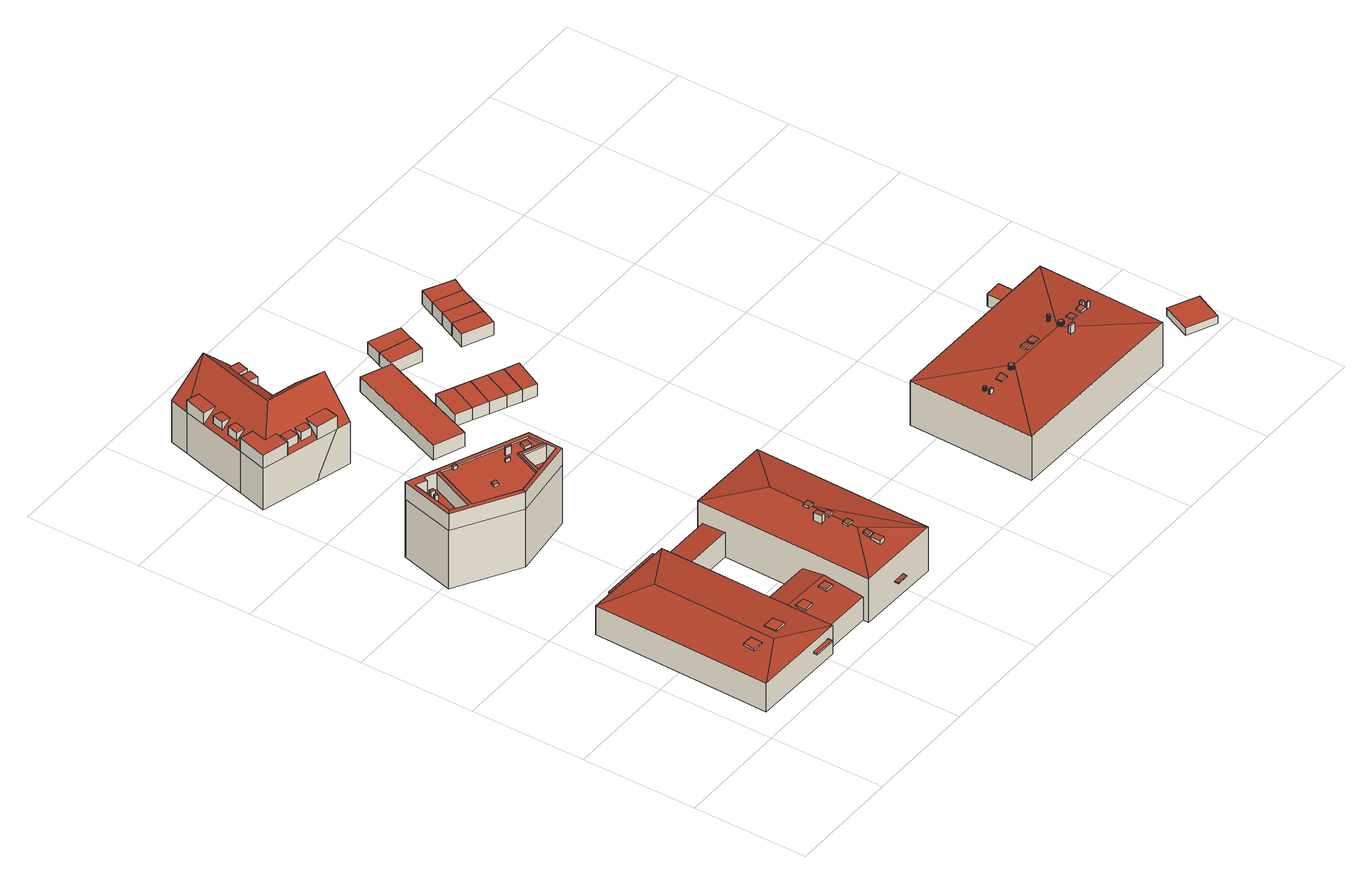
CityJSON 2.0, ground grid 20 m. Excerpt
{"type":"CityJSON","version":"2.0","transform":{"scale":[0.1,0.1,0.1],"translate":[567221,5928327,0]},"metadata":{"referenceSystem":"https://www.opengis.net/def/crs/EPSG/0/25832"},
"CityObjects":{
"building1":{"type":"Building","attributes":{"Grundfläche 2D":"220.675998","Grundhöhe NN":"1.510"},"children":["building1-1","building1-2","building1-3","building1-4","building1-5","building1-6","building1-7","building1-8"],"geometry":[{"type":"MultiSurface","lod":"3","boundaries":[[[0,1,2,3,4,5,6,7,8,9,10,11,12,13,14,15,16,17,18,19,20,21]],[[22,10,9,23,3,2,20,19,24]],[[25,26,27,28,29,30,31,32,33,34,35,36,37],[38,39,40,41],[42,43,44,45],[46,47,48,49],[50,51,52,53]],[[54,55,56,57]],[[58,59,60,61,62,63,64,65]],[[66,67,2,1]],[[4,3,63,62]],[[5,4,62,61]],[[61,60,59,7,6,5]],[[59,58,65,9,8,7]],[[13,12,26,25]],[[30,29,11,10]],[[13,25,37,14]],[[15,68,56,55,16]],[[16,55,54,69,17]],[[18,34,33,19]],[[70,71,21,20]],[[71,72,0,21]],[[72,66,1,0]],[[67,70,20,2]],[[33,32,24,19]],[[32,31,30,10,22,24]],[[23,9,65,64]],[[64,63,3,23]],[[69,54,57,73]],[[73,57,56,68]],[[70,67,74,75]],[[71,70,75,76]],[[72,71,76,77]],[[66,72,77,78]],[[67,66,78,74]],[[74,78,77,76,75]]],"semantics":{"surfaces":[{"type":"RoofSurface"},{"type":"WallSurface"},{"type":"GroundSurface"}],"values":[0,0,0,0,0,1,1,1,1,1,1,1,1,1,1,1,1,1,1,1,1,1,1,1,1,1,1,1,1,1,1,2]}}]},
"building1-1":{"type":"BuildingInstallation","parents":["building1"],"geometry":[{"type":"MultiSurface","lod":"3","boundaries":[[[79,80,81,82]],[[82,81,52,51]],[[79,82,51,50]],[[80,79,50,53]],[[81,80,53,52]]],"semantics":{"surfaces":[{"type":"RoofSurface"},{"type":"WallSurface"}],"values":[0,1,1,1,1]}}]},
"building1-2":{"type":"BuildingInstallation","parents":["building1"],"geometry":[{"type":"MultiSurface","lod":"3","boundaries":[[[83,84,85,86]],[[86,85,87,88]],[[83,86,88,89]],[[84,83,89,90]],[[85,84,90,87]]],"semantics":{"surfaces":[{"type":"RoofSurface"},{"type":"WallSurface"}],"values":[0,1,1,1,1]}}]},
"building1-3":{"type":"BuildingInstallation","parents":["building1"],"geometry":[{"type":"MultiSurface","lod":"3","boundaries":[[[91,92,93,94]],[[12,11,94,93]],[[28,91,94,11,29]],[[92,91,28,27]],[[26,12,93,92,27]]],"semantics":{"surfaces":[{"type":"RoofSurface"},{"type":"WallSurface"}],"values":[0,1,1,1,1]}}]},
"building1-4":{"type":"BuildingInstallation","parents":["building1"],"geometry":[{"type":"MultiSurface","lod":"3","boundaries":[[[95,96,97,98]],[[98,97,41,40]],[[95,98,40,39]],[[96,95,39,38]],[[97,96,38,41]]],"semantics":{"surfaces":[{"type":"RoofSurface"},{"type":"WallSurface"}],"values":[0,1,1,1,1]}}]},
"building1-5":{"type":"BuildingInstallation","parents":["building1"],"geometry":[{"type":"MultiSurface","lod":"3","boundaries":[[[99,100,101,102]],[[102,101,44,43]],[[99,102,43,42]],[[100,99,42,45]],[[101,100,45,44]]],"semantics":{"surfaces":[{"type":"RoofSurface"},{"type":"WallSurface"}],"values":[0,1,1,1,1]}}]},
"building1-6":{"type":"BuildingInstallation","parents":["building1"],"geometry":[{"type":"MultiSurface","lod":"3","boundaries":[[[103,104,105,106,107]],[[105,104,108,109]],[[106,105,109,110]],[[107,106,110,111]],[[108,104,103,107,111,112]]],"semantics":{"surfaces":[{"type":"RoofSurface"},{"type":"WallSurface"}],"values":[0,1,1,1,1]}}]},
"building1-7":{"type":"BuildingInstallation","parents":["building1"],"geometry":[{"type":"MultiSurface","lod":"3","boundaries":[[[113,18,17,114,15,14,115]],[[69,73,114,17]],[[73,68,15,114]],[[115,14,37,36]],[[34,18,113,115,36,35]]],"semantics":{"surfaces":[{"type":"RoofSurface"},{"type":"WallSurface"}],"values":[0,1,1,1,1]}}]},
"building1-8":{"type":"BuildingInstallation","parents":["building1"],"geometry":[{"type":"MultiSurface","lod":"3","boundaries":[[[116,117,118,119]],[[119,118,46,49]],[[116,119,49,48]],[[117,116,48,47]],[[118,117,47,46]]],"semantics":{"surfaces":[{"type":"RoofSurface"},{"type":"WallSurface"}],"values":[0,1,1,1,1]}}]},
"building2":{"type":"Building","attributes":{"Grundfläche 2D":"1126.983067","Grundhöhe NN":"1.545"},"children":["building2-1","building2-2","building2-3","building2-4","building2-5","building2-6","building2-7","building2-8","building2-9","building2-10","building2-11","building2-12","building2-13"],"geometry":[{"type":"Solid","lod":"3","boundaries":[[[[120,121,122]],[[123,122,121,124,125]],[[126,127,125,124,121,120,128,129,130,131,132,133,134,135,136,135]],[[123,133,132]],[[127,126,135,134,133,123,125]],[[137,138,139,140]],[[141,142,143,144,139,138]],[[145,146,147]],[[148,149,150,147,146,151,152,153]],[[145,154,151,146]],[[152,151,154]],[[155,156,157,158]],[[120,122,159,160]],[[156,155,161,162,142,141,138,137,163,164,132,131,130,129,128,120,160,165]],[[132,164,166,123]],[[122,123,166,159]],[[145,147,167,168]],[[154,145,168,169]],[[154,169,170,152]],[[139,144,143,171,172,158,157,173,167,147,150,149,148,153,152,170,174,140]],[[143,142,162,171]],[[137,140,174,163]],[[157,156,165,173]],[[155,158,172,161]],[[164,163,174,170,169,168,167,173,165,160,159,166],[172,171,162,161]]]],"semantics":{"surfaces":[{"type":"RoofSurface"},{"type":"WallSurface"},{"type":"GroundSurface"}],"values":[[0,0,0,0,0,0,0,0,0,0,0,0,1,1,1,1,1,1,1,1,1,1,1,1,2]]}}]},
"building2-1":{"type":"BuildingInstallation","parents":["building2"],"geometry":[{"type":"MultiSurface","lod":"3","boundaries":[[[175,176,177,178]],[[179,180,178,177]],[[175,178,180,181]],[[181,182,176,175]],[[177,176,182,179]]],"semantics":{"surfaces":[{"type":"RoofSurface"},{"type":"WallSurface"}],"values":[0,1,1,1,1]}}]},
"building2-2":{"type":"BuildingInstallation","parents":["building2"],"geometry":[{"type":"MultiSurface","lod":"3","boundaries":[[[183,184,185,186,187]],[[188,126,189,185,184,183]],[[186,185,189,190]],[[127,191,187,186,190]],[[183,187,191,188]]],"semantics":{"surfaces":[{"type":"RoofSurface"},{"type":"WallSurface"}],"values":[0,1,1,1,1]}}]},
"building2-3":{"type":"BuildingInstallation","parents":["building2"],"geometry":[{"type":"MultiSurface","lod":"3","boundaries":[[[192,193,194,195,196,197,198]],[[194,193,199,200]],[[194,200,135,195]],[[135,201,196,195]],[[198,197,196,201,136,202]],[[202,134,199,193,192,198]]],"semantics":{"surfaces":[{"type":"RoofSurface"},{"type":"WallSurface"}],"values":[0,1,1,1,1,1]}}]},
"building2-4":{"type":"BuildingInstallation","parents":["building2"],"geometry":[{"type":"MultiSurface","lod":"3","boundaries":[[[203,204,205,206]],[[206,205,207,208]],[[203,206,208,209]],[[204,203,209,210]],[[210,207,205,204]]],"semantics":{"surfaces":[{"type":"RoofSurface"},{"type":"WallSurface"}],"values":[0,1,1,1,1]}}]},
"building2-5":{"type":"BuildingInstallation","parents":["building2"],"geometry":[{"type":"MultiSurface","lod":"3","boundaries":[[[211,212,213,214]],[[215,216,214,213]],[[211,214,216,217]],[[217,218,212,211]],[[213,212,218,215]]],"semantics":{"surfaces":[{"type":"RoofSurface"},{"type":"WallSurface"}],"values":[0,1,1,1,1]}}]},
"building2-6":{"type":"BuildingInstallation","parents":["building2"],"geometry":[{"type":"MultiSurface","lod":"3","boundaries":[[[219,220,221,222,223,224]],[[225,226,220,219]],[[226,124,227,222,221,220]],[[227,228,223,222]],[[228,125,225,219,224,223]]],"semantics":{"surfaces":[{"type":"RoofSurface"},{"type":"WallSurface"}],"values":[0,1,1,1,1]}}]},
"building2-7":{"type":"BuildingInstallation","parents":["building2"],"geometry":[{"type":"MultiSurface","lod":"3","boundaries":[[[229,230,231,232]],[[232,231,233,234]],[[229,232,234,235]],[[230,229,235,236]],[[231,230,236,233]]],"semantics":{"surfaces":[{"type":"RoofSurface"},{"type":"WallSurface"}],"values":[0,1,1,1,1]}}]},
"building2-8":{"type":"BuildingInstallation","parents":["building2"],"geometry":[{"type":"MultiSurface","lod":"3","boundaries":[[[237,238,239,240,241]],[[242,239,238,243]],[[242,244,240,239]],[[244,245,241,240]],[[245,246,243,238,237,241]]],"semantics":{"surfaces":[{"type":"RoofSurface"},{"type":"WallSurface"}],"values":[0,1,1,1,1]}}]},
"building2-9":{"type":"BuildingInstallation","parents":["building2"],"geometry":[{"type":"MultiSurface","lod":"3","boundaries":[[[247,248,249,250]],[[250,249,251,252]],[[247,250,252,253]],[[248,247,253,254]],[[249,248,254,251]]],"semantics":{"surfaces":[{"type":"RoofSurface"},{"type":"WallSurface"}],"values":[0,1,1,1,1]}}]},
"building2-10":{"type":"BuildingInstallation","parents":["building2"],"geometry":[{"type":"MultiSurface","lod":"3","boundaries":[[[255,256,257,258]],[[258,257,259,260]],[[255,258,260,261]],[[256,255,261,262]],[[257,256,262,259]]],"semantics":{"surfaces":[{"type":"RoofSurface"},{"type":"WallSurface"}],"values":[0,1,1,1,1]}}]},
"building2-11":{"type":"BuildingInstallation","parents":["building2"],"geometry":[{"type":"MultiSurface","lod":"3","boundaries":[[[263,264,265,266]],[[267,268,266,265]],[[268,269,263,266]],[[269,270,264,263]],[[270,267,265,264]],[[270,269,268,267]]],"semantics":{"surfaces":[{"type":"RoofSurface"},{"type":"WallSurface"},{"type":"OuterCeilingSurface"}],"values":[0,1,1,1,1,2]}}]},
"building2-12":{"type":"BuildingInstallation","parents":["building2"],"geometry":[{"type":"MultiSurface","lod":"3","boundaries":[[[271,272,273,274]],[[275,276,271,274]],[[277,275,274,273]],[[276,278,272,271]],[[278,277,273,272]],[[278,276,275,277]]],"semantics":{"surfaces":[{"type":"RoofSurface"},{"type":"WallSurface"},{"type":"OuterCeilingSurface"}],"values":[0,1,1,1,1,2]}}]},
"building2-13":{"type":"BuildingInstallation","parents":["building2"],"geometry":[{"type":"MultiSurface","lod":"3","boundaries":[[[279,280,281,282]],[[283,284,281,280]],[[284,285,282,281]],[[285,286,279,282]],[[286,283,280,279]],[[283,286,285,284]]],"semantics":{"surfaces":[{"type":"RoofSurface"},{"type":"WallSurface"},{"type":"OuterCeilingSurface"}],"values":[0,1,1,1,1,2]}}]},
"building3":{"type":"Building","attributes":{"Grundfläche 2D":"310.301298","Grundhöhe NN":"1.178"},"children":["building3-1","building3-2","building3-3","building3-4","building3-5","building3-6"],"geometry":[{"type":"Solid","lod":"3","boundaries":[[[[287,288,289,290,291]],[[292,293,294,295]],[[294,296,297,298,295]],[[299,300,298]],[[291,290,301,302,303,304,295,298,300,287]],[[305,306,307,308,309,310,311,312,313,314,315,292,295,304]],[[312,311,310,309,316,317,313]],[[305,304,303,318,319,320,321]],[[289,301,290]],[[287,300,288]],[[289,288,300,301]],[[313,317,314]],[[308,316,309,310,309]],[[308,314,317,316]],[[307,306,305,321,320]],[[318,303,302]],[[302,322,319,318]],[[322,307,320,319]],[[293,292,315,323,324]],[[294,293,324,325]],[[297,296,294,325,326]],[[299,298,297,326,327]],[[300,299,327,328]],[[329,302,301,300,328,330]],[[322,302,329,331]],[[315,314,332,333,323]],[[332,314,308,307,322,331,334]],[[327,326,325,324,323,333,332,334,331,329,330,328]]]],"semantics":{"surfaces":[{"type":"RoofSurface"},{"type":"WallSurface"},{"type":"GroundSurface"}],"values":[[0,0,0,0,0,0,0,0,1,1,1,1,1,1,1,1,1,1,1,1,1,1,1,1,1,1,1,2]]}}]},
"building3-1":{"type":"BuildingInstallation","parents":["building3"],"geometry":[{"type":"MultiSurface","lod":"3","boundaries":[[[335,336,337,338,339]],[[339,338,340]],[[336,341,337]],[[341,340,338,337]]],"semantics":{"surfaces":[{"type":"RoofSurface"},{"type":"WallSurface"}],"values":[0,1,1,1]}}]},
"building3-2":{"type":"BuildingInstallation","parents":["building3"],"geometry":[{"type":"MultiSurface","lod":"3","boundaries":[[[342,343,344,345]],[[346,347,344,343,348]],[[347,349,345,344]],[[343,342,348]]],"semantics":{"surfaces":[{"type":"RoofSurface"},{"type":"WallSurface"}],"values":[0,1,1,1]}}]},
"building3-3":{"type":"BuildingInstallation","parents":["building3"],"geometry":[{"type":"MultiSurface","lod":"3","boundaries":[[[350,351,352,353]],[[352,351,354,355]],[[353,352,355]],[[350,354,351]]],"semantics":{"surfaces":[{"type":"RoofSurface"},{"type":"WallSurface"}],"values":[0,1,1,1]}}]},
"building3-4":{"type":"BuildingInstallation","parents":["building3"],"geometry":[{"type":"MultiSurface","lod":"3","boundaries":[[[356,357,358,359]],[[357,360,358]],[[356,359,361]],[[357,356,361,360]]],"semantics":{"surfaces":[{"type":"RoofSurface"},{"type":"WallSurface"}],"values":[0,1,1,1]}}]},
"building3-5":{"type":"BuildingInstallation","parents":["building3"],"geometry":[{"type":"MultiSurface","lod":"3","boundaries":[[[362,363,364,365]],[[363,362,366,367]],[[364,363,367]],[[366,362,365]]],"semantics":{"surfaces":[{"type":"RoofSurface"},{"type":"WallSurface"}],"values":[0,1,1,1]}}]},
"building3-6":{"type":"BuildingInstallation","parents":["building3"],"geometry":[{"type":"MultiSurface","lod":"3","boundaries":[[[368,369,370,371]],[[370,369,372]],[[373,368,371]],[[369,368,373,372]]],"semantics":{"surfaces":[{"type":"RoofSurface"},{"type":"WallSurface"}],"values":[0,1,1,1]}}]},
"building4":{"type":"Building","attributes":{"Grundfläche 2D":"107.896553","Grundhöhe NN":"0.744"},"geometry":[{"type":"Solid","lod":"3","boundaries":[[[[374,375,376,377]],[[378,379,377,376]],[[379,380,374,377]],[[380,381,375,374]],[[381,378,376,375]],[[381,380,379,378]]]],"semantics":{"surfaces":[{"type":"RoofSurface"},{"type":"WallSurface"},{"type":"GroundSurface"}],"values":[[0,1,1,1,1,2]]}}]},
"building5":{"type":"Building","attributes":{"Grundfläche 2D":"16.871415","Grundhöhe NN":"0.888"},"geometry":[{"type":"Solid","lod":"3","boundaries":[[[[382,383,384,385]],[[382,385,386,387]],[[383,382,387,388]],[[384,383,388,389]],[[385,384,389,386]],[[389,388,387,386]]]],"semantics":{"surfaces":[{"type":"RoofSurface"},{"type":"WallSurface"},{"type":"GroundSurface"}],"values":[[0,1,1,1,1,2]]}}]},
"building6":{"type":"Building","attributes":{"Grundfläche 2D":"15.857759","Grundhöhe NN":"0.887"},"geometry":[{"type":"Solid","lod":"3","boundaries":[[[[384,390,391,392,385]],[[390,384,389,393]],[[394,392,391,390,393,395]],[[385,392,394,386]],[[384,385,386,389]],[[394,395,393,389,386]]]],"semantics":{"surfaces":[{"type":"RoofSurface"},{"type":"WallSurface"},{"type":"GroundSurface"}],"values":[[0,1,1,1,1,2]]}}]},
"building7":{"type":"Building","attributes":{"Grundfläche 2D":"16.068074","Grundhöhe NN":"0.875"},"geometry":[{"type":"Solid","lod":"3","boundaries":[[[[390,396,397,392,391]],[[396,390,393,398]],[[397,396,398,399]],[[392,397,399,394]],[[390,391,392,394,395,393]],[[394,399,398,393,395]]]],"semantics":{"surfaces":[{"type":"RoofSurface"},{"type":"WallSurface"},{"type":"GroundSurface"}],"values":[[0,1,1,1,1,2]]}}]},
"building8":{"type":"Building","attributes":{"Grundfläche 2D":"15.230342","Grundhöhe NN":"0.914"},"geometry":[{"type":"Solid","lod":"3","boundaries":[[[[397,396,400,401]],[[396,397,399,398]],[[400,396,398,402]],[[401,400,402,403]],[[397,401,403,399]],[[398,399,403,402]]]],"semantics":{"surfaces":[{"type":"RoofSurface"},{"type":"WallSurface"},{"type":"GroundSurface"}],"values":[[0,1,1,1,1,2]]}}]},
"building9":{"type":"Building","attributes":{"Grundfläche 2D":"15.240462","Grundhöhe NN":"0.928"},"geometry":[{"type":"Solid","lod":"3","boundaries":[[[[400,404,405,401]],[[404,400,402,406]],[[405,404,406,407]],[[401,405,407,403]],[[400,401,403,402]],[[406,402,403,407]]]],"semantics":{"surfaces":[{"type":"RoofSurface"},{"type":"WallSurface"},{"type":"GroundSurface"}],"values":[[0,1,1,1,1,2]]}}]},
"building10":{"type":"Building","attributes":{"Grundfläche 2D":"16.594762","Grundhöhe NN":"0.744"},"geometry":[{"type":"Solid","lod":"3","boundaries":[[[[408,409,410,411,412]],[[409,408,412,413,414]],[[410,409,414,415]],[[411,410,415,416]],[[412,411,416,413]],[[414,413,416,415]]]],"semantics":{"surfaces":[{"type":"RoofSurface"},{"type":"WallSurface"},{"type":"GroundSurface"}],"values":[[0,1,1,1,1,2]]}}]},
"building11":{"type":"Building","attributes":{"Grundfläche 2D":"17.729506","Grundhöhe NN":"0.786"},"geometry":[{"type":"Solid","lod":"3","boundaries":[[[[409,417,418,419]],[[418,417,420,421]],[[422,419,418,421]],[[409,419,422,423]],[[417,409,423,420]],[[422,421,420,423]]]],"semantics":{"surfaces":[{"type":"RoofSurface"},{"type":"WallSurface"},{"type":"GroundSurface"}],"values":[[0,1,1,1,1,2]]}}]},
"building12":{"type":"Building","attributes":{"Grundfläche 2D":"16.455750","Grundhöhe NN":"0.800"},"geometry":[{"type":"Solid","lod":"3","boundaries":[[[[424,425,426,427]],[[425,424,428,429]],[[426,425,429,430]],[[427,426,430,431]],[[424,427,431,428]],[[429,428,431,430]]]],"semantics":{"surfaces":[{"type":"RoofSurface"},{"type":"WallSurface"},{"type":"GroundSurface"}],"values":[[0,1,1,1,1,2]]}}]},
"building13":{"type":"Building","attributes":{"Grundfläche 2D":"15.500737","Grundhöhe NN":"0.793"},"geometry":[{"type":"Solid","lod":"3","boundaries":[[[[425,424,432,433]],[[424,425,429,428]],[[432,424,428,434]],[[433,432,434,435]],[[425,433,435,429]],[[428,429,435,434]]]],"semantics":{"surfaces":[{"type":"RoofSurface"},{"type":"WallSurface"},{"type":"GroundSurface"}],"values":[[0,1,1,1,1,2]]}}]},
"building14":{"type":"Building","attributes":{"Grundfläche 2D":"15.777573","Grundhöhe NN":"0.774"},"geometry":[{"type":"Solid","lod":"3","boundaries":[[[[432,436,437,433]],[[436,432,434,438]],[[437,436,438,439]],[[433,437,439,435]],[[432,433,435,434]],[[438,434,435,439]]]],"semantics":{"surfaces":[{"type":"RoofSurface"},{"type":"WallSurface"},{"type":"GroundSurface"}],"values":[[0,1,1,1,1,2]]}}]},
"building15":{"type":"Building","attributes":{"Grundfläche 2D":"15.577190","Grundhöhe NN":"0.803"},"geometry":[{"type":"Solid","lod":"3","boundaries":[[[[440,437,436,441,442]],[[436,437,439,438]],[[441,436,438,443]],[[444,440,442,441,443,445]],[[437,440,444,439]],[[443,438,439,444,445]]]],"semantics":{"surfaces":[{"type":"RoofSurface"},{"type":"WallSurface"},{"type":"GroundSurface"}],"values":[[0,1,1,1,1,2]]}}]},
"building16":{"type":"Building","attributes":{"Grundfläche 2D":"739.014122","Grundhöhe NN":"1.531"},"children":["building16-1","building16-2","building16-3","building16-4","building16-5","building16-6","building16-7","building16-8","building16-9","building16-10","building16-11","building16-12","building16-13"],"geometry":[{"type":"Solid","lod":"3","boundaries":[[[[446,447,448]],[[448,447,449,450]],[[447,446,451,449]],[[450,449,451]],[[452,453,446,448]],[[453,454,451,446]],[[454,455,450,451]],[[455,452,448,450]],[[455,454,453,452]]]],"semantics":{"surfaces":[{"type":"RoofSurface"},{"type":"WallSurface"},{"type":"GroundSurface"}],"values":[[0,0,0,0,1,1,1,1,2]]}}]},
"building16-1":{"type":"BuildingInstallation","parents":["building16"],"geometry":[{"type":"MultiSurface","lod":"3","boundaries":[[[456,457,458,459,460,461,462,463,464,465,466,467,468,469,470,471,472,473,474,475,476,477,478,479,480,481,482,483]],[[461,460,484,485]],[[459,458,486,487]],[[460,459,487,484]],[[462,461,485,488]],[[463,462,488,489]],[[464,463,489,490]],[[465,464,490,491]],[[466,465,491,492]],[[467,466,492,493]],[[468,467,493,494]],[[469,468,494,495]],[[470,469,495,496]],[[471,470,496,497]],[[472,471,497,498]],[[473,472,498,499]],[[474,473,499,500]],[[475,474,500,501]],[[476,475,501,502]],[[477,476,502,503]],[[477,503,504]],[[478,477,504,505]],[[479,478,505,506]],[[480,479,506,507]],[[481,480,507,508]],[[482,481,508,509]],[[483,482,509,510]],[[456,483,510,511]],[[457,456,511,512]],[[458,457,512,486]]],"semantics":{"surfaces":[{"type":"RoofSurface"},{"type":"WallSurface"}],"values":[0,1,1,1,1,1,1,1,1,1,1,1,1,1,1,1,1,1,1,1,1,1,1,1,1,1,1,1,1,1]}}]},
"building16-2":{"type":"BuildingInstallation","parents":["building16"],"geometry":[{"type":"MultiSurface","lod":"3","boundaries":[[[513,514,515,516]],[[517,518,515,514]],[[518,519,516,515]],[[519,520,513,516]],[[520,517,514,513]]],"semantics":{"surfaces":[{"type":"RoofSurface"},{"type":"WallSurface"}],"values":[0,1,1,1,1]}}]},
"building16-3":{"type":"BuildingInstallation","parents":["building16"],"geometry":[{"type":"MultiSurface","lod":"3","boundaries":[[[521,522,523,524,525,526,527,528,529,530,531,532,533,534,535,536,537,538,539,540,541,542,543,544,545,546,547,548,549]],[[527,526,550,551]],[[525,524,552,553]],[[526,525,553,550]],[[528,527,551,554]],[[529,528,554,555]],[[530,529,555,556]],[[531,530,556,557]],[[532,531,557,558]],[[533,532,558,559]],[[534,533,559,560]],[[535,534,560,561]],[[536,535,561,562]],[[537,536,562,563]],[[538,537,563,564]],[[538,564,565]],[[539,538,565,566]],[[540,539,566,567]],[[541,540,567,568]],[[542,541,568,569]],[[543,542,569,570]],[[544,543,570,571]],[[545,544,571,572]],[[546,545,572,573]],[[547,546,573,574]],[[548,547,574,575]],[[549,548,575,576]],[[521,549,576,577]],[[522,521,577,578]],[[523,522,578,579]],[[524,523,579,552]]],"semantics":{"surfaces":[{"type":"RoofSurface"},{"type":"WallSurface"}],"values":[0,1,1,1,1,1,1,1,1,1,1,1,1,1,1,1,1,1,1,1,1,1,1,1,1,1,1,1,1,1,1]}}]},
"building16-4":{"type":"BuildingInstallation","parents":["building16"],"geometry":[{"type":"MultiSurface","lod":"3","boundaries":[[[580,581,582,583]],[[583,582,584,585]],[[580,583,585,586]],[[581,580,586,587]],[[582,581,587,584]]],"semantics":{"surfaces":[{"type":"RoofSurface"},{"type":"WallSurface"}],"values":[0,1,1,1,1]}}]},
"building16-5":{"type":"BuildingInstallation","parents":["building16"],"geometry":[{"type":"MultiSurface","lod":"3","boundaries":[[[588,589,590,591,592,593,594,595,596,597,598,599,600,601,602,603,604,605,606]],[[607,608,596,595]],[[608,609,597,596]],[[609,610,598,597]],[[611,612,589,588]],[[613,611,588,606]],[[612,614,590,589]],[[614,615,591,590]],[[615,616,592,591]],[[616,617,593,592]],[[617,618,594,593]],[[618,607,595,594]],[[610,619,599,598]],[[619,620,600,599]],[[620,621,601,600]],[[621,622,602,601]],[[622,623,603,602]],[[623,624,625,605,604,603]],[[625,613,606,605]]],"semantics":{"surfaces":[{"type":"RoofSurface"},{"type":"WallSurface"}],"values":[0,1,1,1,1,1,1,1,1,1,1,1,1,1,1,1,1,1,1]}}]},
"building16-6":{"type":"BuildingInstallation","parents":["building16"],"geometry":[{"type":"MultiSurface","lod":"3","boundaries":[[[626,627,628,629,630,631]],[[632,629,628,627,633,634]],[[635,631,630,629,632,636]],[[626,631,635,637]],[[627,626,637,633]]],"semantics":{"surfaces":[{"type":"RoofSurface"},{"type":"WallSurface"}],"values":[0,1,1,1,1]}}]},
"building16-7":{"type":"BuildingInstallation","parents":["building16"],"geometry":[{"type":"MultiSurface","lod":"3","boundaries":[[[638,639,640,641]],[[642,643,639,638]],[[640,639,643,644]],[[641,640,644,645]],[[645,642,638,641]]],"semantics":{"surfaces":[{"type":"RoofSurface"},{"type":"WallSurface"}],"values":[0,1,1,1,1]}}]},
"building16-8":{"type":"BuildingInstallation","parents":["building16"],"geometry":[{"type":"MultiSurface","lod":"3","boundaries":[[[646,647,648,649,650,651,652,653,654,655,656,657,658,659,660,661,662,663,664,665,666]],[[667,668,646,666]],[[669,670,663,662]],[[670,671,664,663]],[[671,672,665,664]],[[672,667,666,665]],[[668,673,647,646]],[[673,674,648,647]],[[674,675,649,648]],[[675,676,650,649]],[[676,677,651,650]],[[677,678,652,651]],[[678,679,653,652]],[[679,680,654,653]],[[680,681,655,654]],[[681,682,656,655]],[[682,683,657,656]],[[683,684,658,657]],[[684,685,659,658]],[[685,686,660,659]],[[686,687,661,660]],[[687,688,662,661]],[[688,669,662]]],"semantics":{"surfaces":[{"type":"RoofSurface"},{"type":"WallSurface"}],"values":[0,1,1,1,1,1,1,1,1,1,1,1,1,1,1,1,1,1,1,1,1,1,1]}}]},
"building16-9":{"type":"BuildingInstallation","parents":["building16"],"geometry":[{"type":"MultiSurface","lod":"3","boundaries":[[[689,690,691,692]],[[692,691,693,694]],[[689,692,694,695]],[[690,689,695,696]],[[691,690,696,693]]],"semantics":{"surfaces":[{"type":"RoofSurface"},{"type":"WallSurface"}],"values":[0,1,1,1,1]}}]},
"building16-10":{"type":"BuildingInstallation","parents":["building16"],"geometry":[{"type":"MultiSurface","lod":"3","boundaries":[[[697,698,699,700]],[[698,697,701,702]],[[702,703,699,698]],[[703,704,700,699]],[[697,700,704,701]]],"semantics":{"surfaces":[{"type":"RoofSurface"},{"type":"WallSurface"}],"values":[0,1,1,1,1]}}]},
"building16-11":{"type":"BuildingInstallation","parents":["building16"],"geometry":[{"type":"MultiSurface","lod":"3","boundaries":[[[705,706,707,708]],[[708,707,709,710]],[[705,708,710,711]],[[706,705,711,712]],[[707,706,712,709]]],"semantics":{"surfaces":[{"type":"RoofSurface"},{"type":"WallSurface"}],"values":[0,1,1,1,1]}}]},
"building16-12":{"type":"BuildingInstallation","parents":["building16"],"geometry":[{"type":"MultiSurface","lod":"3","boundaries":[[[713,714,715,716]],[[716,715,717,718]],[[713,716,718,719]],[[714,713,719,720]],[[715,714,720,717]]],"semantics":{"surfaces":[{"type":"RoofSurface"},{"type":"WallSurface"}],"values":[0,1,1,1,1]}}]},
"building16-13":{"type":"BuildingInstallation","parents":["building16"],"geometry":[{"type":"MultiSurface","lod":"3","boundaries":[[[721,722,723,724,725,726]],[[724,723,727,728]],[[729,730,721,726,725,724,728,731]],[[722,721,730,732]],[[723,722,732,727]]],"semantics":{"surfaces":[{"type":"RoofSurface"},{"type":"WallSurface"}],"values":[0,1,1,1,1]}}]},
"building17":{"type":"Building","attributes":{"Grundfläche 2D":"17.601400","Grundhöhe NN":"1.431"},"geometry":[{"type":"Solid","lod":"3","boundaries":[[[[733,734,735,736]],[[737,738,736,735]],[[738,739,733,736]],[[739,740,734,733]],[[740,737,735,734]],[[740,739,738,737]]]],"semantics":{"surfaces":[{"type":"RoofSurface"},{"type":"WallSurface"},{"type":"GroundSurface"}],"values":[[0,1,1,1,1,2]]}}]},
"building18":{"type":"Building","attributes":{"Grundfläche 2D":"30.279606","Grundhöhe NN":"1.951"},"geometry":[{"type":"Solid","lod":"3","boundaries":[[[[741,742,743,744]],[[745,746,744,743]],[[746,747,741,744]],[[747,748,742,741]],[[748,745,743,742]],[[748,747,746,745]]]],"semantics":{"surfaces":[{"type":"RoofSurface"},{"type":"WallSurface"},{"type":"GroundSurface"}],"values":[[0,1,1,1,1,2]]}}]}
},
"vertices":[
[233,598,158],[34,682,158],[9,587,158],[17,591,158],[36,666,158],[55,657,158],[55,659,158],[58,665,158],[68,661,158],[78,656,158],[83,654,158],[102,646,158],[108,644,158],[226,593,158],[226,567,158],[226,561,158],[226,544,158],[170,536,158],[163,535,158],[118,529,158],[116,522,158],[231,536,158],[48,573,158],[43,575,158],[48,572,158],[226,593,155],[108,644,155],[106,639,155],[100,642,155],[102,646,155],[83,654,155],[48,573,155],[48,572,155],[118,529,155],[163,535,155],[165,538,155],[184,584,155],[226,567,155],[216,589,155],[211,578,155],[200,582,155],[205,594,155],[109,566,155],[102,569,155],[105,577,155],[113,574,155],[173,600,155],[183,596,155],[181,593,155],[172,597,155],[166,585,155],[159,588,155],[161,591,155],[168,588,155],[170,536,126],[226,544,126],[226,561,126],[186,577,126],[68,661,126],[58,665,126],[55,659,126],[55,657,126],[36,666,126],[17,591,126],[43,575,126],[78,656,126],[34,682,126],[9,587,126],[226,561,155],[170,536,155],[116,522,126],[231,536,126],[233,598,126],[186,577,155],[9,587,15],[116,522,15],[231,536,15],[233,598,15],[34,682,15],
[166,585,161],[168,588,161],[161,591,160],[159,588,160],
[47,632,148],[49,637,148],[44,638,148],[42,634,148],[44,638,126],[42,634,126],[47,632,126],[49,637,126],
[100,642,161],[106,639,161],[108,644,161],[102,646,161],
[211,578,160],[216,589,160],[205,594,160],[200,582,160],
[109,566,159],[113,574,159],[105,577,159],[102,569,159],
[59,656,137],[58,652,137],[64,649,137],[66,655,137],[60,657,137],[58,652,126],[64,649,126],[66,655,126],[60,657,126],[59,656,126],
[165,538,158],[186,577,158],[184,584,158],
[181,593,170],[183,596,170],[173,600,170],[172,597,170],
[304,343,98],[378,265,112],[454,340,98],[448,28,98],[376,199,112],[376,189,112],[375,153,112],[375,163,112],[303,293,98],[301,153,98],[301,152,98],[300,113,98],[298,31,98],[373,104,112],[374,117,112],[374,127,112],[369,126,111],[298,41,59],[300,113,66],[208,116,66],[207,43,59],[301,152,60],[301,153,59],[209,155,59],[209,154,60],[45,347,69],[128,299,78],[212,344,69],[209,155,69],[211,297,69],[212,335,69],[123,81,78],[207,33,69],[209,154,69],[39,36,69],[303,293,62],[304,334,60],[212,335,60],[211,295,62],[454,340,15],[304,343,15],[303,293,15],[301,153,15],[298,41,15],[298,31,15],[304,334,15],[448,28,15],[212,344,15],[45,347,15],[39,36,15],[207,33,15],[209,155,15],[211,295,15],[212,335,15],[207,43,15],
[354,155,123],[363,155,123],[363,169,123],[354,170,123],[363,169,109],[354,170,108],[354,155,108],[363,155,109],
[370,153,115],[375,153,115],[380,153,115],[380,163,115],[370,163,115],[370,153,111],[380,153,111],[380,163,111],[370,163,111],
[374,117,115],[380,117,115],[380,127,115],[374,127,115],[369,127,115],[369,126,115],[369,117,115],[380,117,111],[380,127,111],[369,127,111],[369,117,111],
[368,77,111],[368,59,111],[379,59,111],[379,77,111],[379,59,103],[379,77,107],[368,77,107],[368,59,103],
[369,91,112],[368,81,111],[379,81,111],[379,91,112],[379,81,107],[379,91,109],[369,91,109],[368,81,107],
[381,189,115],[381,199,115],[376,199,115],[370,199,115],[370,189,115],[376,189,115],[381,189,111],[381,199,111],[370,199,111],[370,189,111],
[217,107,67],[216,89,67],[235,89,67],[236,106,67],[235,89,64],[236,106,65],[217,107,65],[216,89,64],
[288,104,67],[273,105,67],[273,90,67],[288,89,67],[289,104,67],[273,90,64],[273,105,65],[288,89,64],[289,104,65],[288,104,65],
[88,111,78],[87,91,78],[106,90,78],[107,110,78],[106,90,76],[107,110,76],[88,111,74],[87,91,74],
[162,110,78],[141,110,78],[141,89,78],[163,89,78],[141,89,76],[163,89,74],[162,110,74],[141,110,76],
[362,22,52],[383,22,52],[384,29,52],[362,30,52],[384,29,50],[362,30,50],[362,22,50],[383,22,50],
[157,26,52],[195,25,52],[195,33,52],[157,34,52],[157,34,50],[157,26,50],[195,33,50],[195,25,50],
[94,358,58],[94,346,58],[206,344,58],[206,356,58],[94,346,56],[206,344,56],[206,356,56],[94,358,56],
[75,1082,113],[53,1089,113],[43,1051,113],[65,1045,113],[72,1072,113],[187,934,150],[202,994,91],[157,1006,91],[82,963,150],[163,1031,91],[179,1090,91],[121,1106,150],[62,1122,91],[53,1089,91],[43,1051,91],[22,971,91],[46,965,116],[39,938,116],[61,933,116],[56,915,97],[54,908,91],[110,893,91],[116,917,115],[116,918,115],[141,911,115],[142,911,115],[153,908,115],[147,883,91],[171,876,91],[110,893,115],[147,883,115],[22,971,116],[8,920,116],[54,908,116],[56,915,116],[8,920,91],[171,876,12],[202,994,12],[157,1006,12],[179,1090,12],[62,1122,12],[53,1089,12],[22,971,12],[43,1051,12],[8,920,12],[110,893,12],[147,883,12],[54,908,12],
[57,1018,113],[61,1031,113],[46,1036,113],[41,1016,113],[56,1012,113],[41,1016,97],[46,1036,98],
[141,1038,114],[157,1033,114],[162,1050,114],[145,1055,114],[159,1039,97],[162,1050,97],[157,1033,97],[151,1053,108],
[65,929,113],[61,913,113],[80,908,113],[84,924,113],[61,913,97],[80,908,97],
[87,906,113],[106,901,113],[110,917,113],[91,922,113],[106,901,97],[87,906,97],
[163,1056,114],[169,1075,114],[152,1080,114],[147,1060,114],[163,1056,97],[169,1075,97],
[37,1003,113],[32,984,113],[47,980,113],[52,999,113],[32,984,97],[37,1003,97],
[305,763,34],[376,943,34],[324,964,34],[253,784,34],[324,964,7],[253,784,7],[305,763,7],[376,943,7],
[357,851,32],[334,800,32],[361,788,32],[384,838,32],[384,838,9],[357,851,9],[334,800,9],[361,788,9],
[387,776,32],[387,778,32],[411,826,32],[387,776,9],[411,826,9],[387,778,9],
[414,763,32],[437,814,32],[414,763,9],[437,814,9],
[438,752,32],[462,802,32],[438,752,9],[462,802,9],
[462,741,32],[487,791,32],[462,741,9],[487,791,9],
[394,975,30],[390,976,30],[381,949,30],[434,929,31],[445,956,32],[445,956,7],[390,976,7],[381,949,7],[434,929,7],
[445,956,31],[456,983,31],[402,1005,30],[445,956,8],[456,983,8],[402,1005,8],[390,976,8],
[556,903,33],[507,926,33],[494,899,33],[544,876,33],[556,903,8],[507,926,8],[494,899,8],[544,876,8],
[568,929,33],[519,952,33],[568,929,8],[519,952,8],
[580,956,33],[531,978,33],[580,956,8],[531,978,8],
[544,1005,33],[593,980,33],[591,981,33],[593,980,8],[544,1005,8],[591,981,8],
[1045,240,99],[931,130,110],[1040,16,99],[823,132,110],[709,23,99],[714,245,99],[1040,16,15],[1045,240,15],[714,245,15],[709,23,15],
[943,132,116],[942,133,116],[941,134,116],[940,134,116],[939,134,116],[938,134,116],[937,133,116],[936,133,116],[936,132,116],[935,131,116],[935,130,116],[935,129,116],[936,128,116],[936,127,116],[937,127,116],[937,126,116],[938,126,116],[939,126,116],[940,126,116],[941,126,116],[942,126,116],[942,127,116],[943,127,116],[943,128,116],[943,129,116],[944,130,116],[943,130,116],[943,131,116],[939,134,109],[938,134,109],[941,134,109],[940,134,109],[937,133,109],[936,133,109],[936,132,109],[935,131,109],[935,130,109],[935,129,109],[936,128,109],[936,127,109],[937,127,109],[937,126,109],[938,126,109],[939,126,109],[940,126,109],[941,126,109],[942,126,109],[942,127,109],[942,127,108],[943,127,108],[943,128,108],[943,129,108],[944,130,108],[943,130,108],[943,131,108],[943,132,108],[942,133,109],
[1003,137,111],[998,137,111],[998,132,111],[1003,132,111],[998,137,103],[998,132,103],[1003,132,103],[1003,137,103],
[817,135,116],[816,135,116],[816,136,116],[815,136,116],[814,136,116],[813,136,116],[812,136,116],[811,136,116],[811,135,116],[810,135,116],[810,134,116],[809,133,116],[809,132,116],[809,131,116],[809,130,116],[810,130,116],[810,129,116],[811,128,116],[812,128,116],[813,127,116],[814,127,116],[815,128,116],[816,128,116],[817,129,116],[817,130,116],[818,131,116],[818,132,116],[818,133,116],[817,134,116],[813,136,109],[812,136,109],[815,136,109],[814,136,109],[811,136,109],[811,135,108],[810,135,108],[810,134,108],[809,133,108],[809,132,108],[809,131,108],[809,130,108],[810,130,108],[810,129,108],[811,128,108],[811,128,109],[812,128,109],[813,127,109],[814,127,109],[815,128,109],[816,128,109],[817,129,109],[817,130,109],[818,131,109],[818,132,109],[818,133,109],[817,134,109],[817,135,109],[816,135,109],[816,136,109],
[782,138,108],[782,127,108],[794,126,110],[795,138,110],[794,126,107],[795,138,107],[782,138,106],[782,127,106],
[754,141,110],[753,141,110],[752,140,110],[752,139,110],[752,138,110],[752,137,110],[753,137,110],[753,136,110],[754,136,110],[755,136,110],[756,136,110],[756,137,110],[757,137,110],[757,138,110],[757,139,110],[757,140,110],[756,140,110],[756,141,110],[755,141,110],[753,136,103],[754,136,103],[755,136,103],[756,136,103],[754,141,103],[753,141,103],[755,141,103],[752,140,103],[752,139,103],[752,138,103],[752,137,103],[753,137,103],[756,137,103],[757,137,103],[757,138,103],[757,139,103],[757,140,103],[756,140,103],[756,141,103],
[998,123,115],[1003,122,115],[1003,123,115],[1003,125,115],[1002,125,115],[998,125,115],[1003,125,103],[1003,122,103],[1003,123,103],[998,125,103],[1002,125,103],[998,123,103],
[880,149,111],[879,137,111],[892,137,111],[892,149,111],[880,149,108],[879,137,109],[892,137,109],[892,149,108],
[937,154,118],[937,153,118],[936,153,118],[936,152,118],[935,152,118],[935,151,118],[935,150,118],[936,150,118],[936,149,118],[937,149,118],[938,148,118],[939,149,118],[940,149,118],[940,150,118],[941,151,118],[941,152,118],[940,152,118],[940,153,118],[939,153,118],[939,154,118],[938,154,118],[938,154,107],[937,154,107],[940,152,107],[940,153,107],[939,153,107],[939,154,107],[937,153,107],[936,153,107],[936,152,107],[935,152,108],[935,151,108],[935,150,108],[936,150,108],[936,149,108],[937,149,108],[938,148,108],[939,149,108],[940,149,108],[940,150,108],[941,151,108],[941,152,108],[940,152,108],
[751,129,112],[751,126,112],[757,125,112],[757,129,112],[757,125,103],[757,129,103],[751,129,103],[751,126,103],
[862,137,112],[874,137,112],[874,149,111],[862,149,111],[862,137,109],[874,137,109],[874,149,108],[862,149,108],
[931,111,123],[931,106,123],[940,105,123],[941,110,123],[940,105,107],[941,110,108],[931,111,108],[931,106,107],
[960,123,109],[972,123,108],[972,135,108],[960,135,109],[972,135,106],[960,135,107],[960,123,107],[972,123,106],
[997,134,108],[984,134,108],[983,124,108],[996,123,108],[996,125,108],[996,132,108],[983,124,105],[996,123,103],[996,132,103],[997,134,103],[996,125,103],[984,134,105],
[1039,311,37],[1010,311,37],[1009,251,37],[1038,251,37],[1009,251,14],[1038,251,14],[1039,311,14],[1010,311,14],
[1164,3,34],[1187,52,34],[1137,76,34],[1114,26,34],[1137,76,20],[1114,26,20],[1164,3,20],[1187,52,20]
]}
